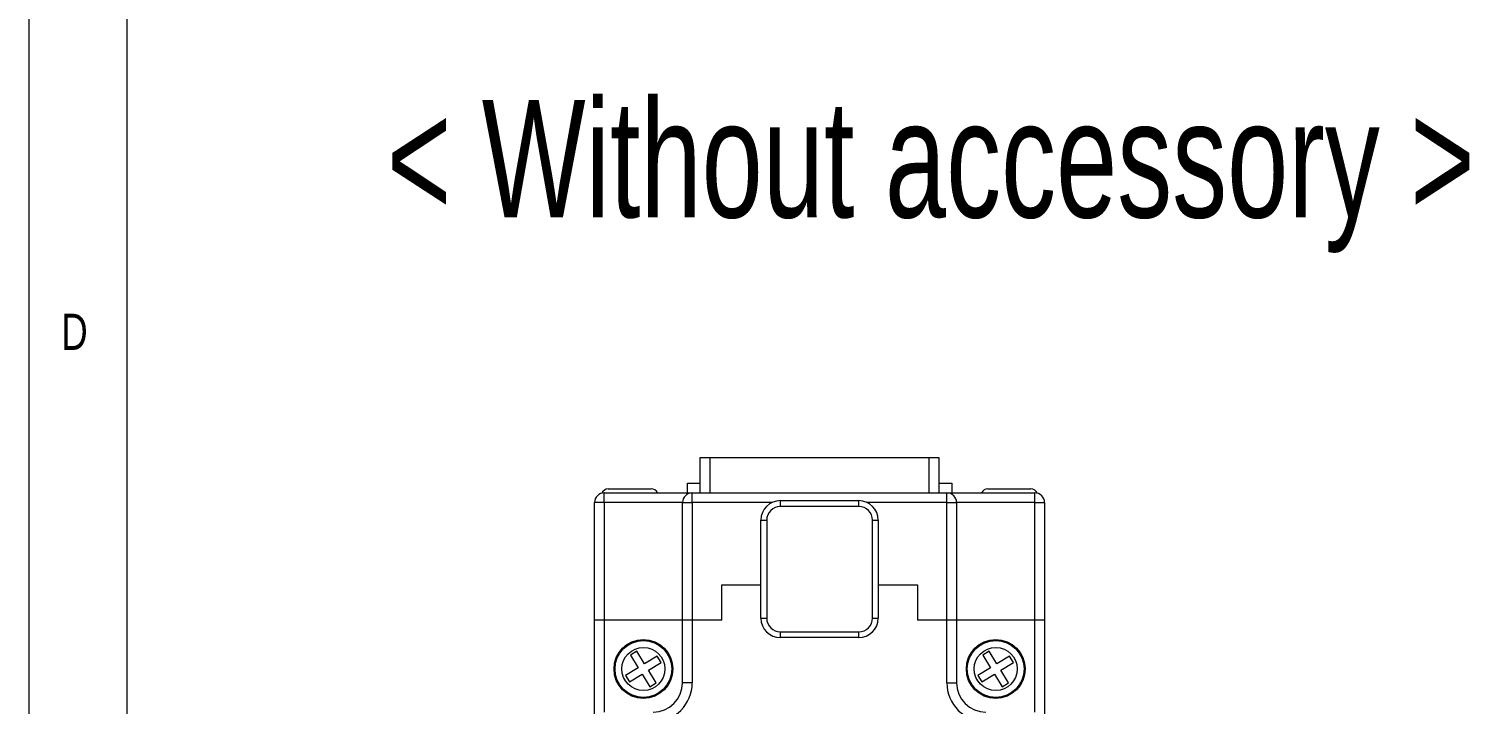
# Model space of a CAD drawing. Header units: inches. Extents: x 0.2 to 16.3, y 0.2 to 11.5.
# Drawn here: x 0.197 to 3.094, y 4.123 to 5.481 of the extents above; entities that cross this region are included whole.
import ezdxf

# ---------------------------------------------------------------- set-up
doc = ezdxf.new("R2010")
doc.units = ezdxf.units.IN
doc.header["$MEASUREMENT"] = 0
doc.linetypes.add('CENTERX2', pattern=[0.8, 0.5, -0.1, 0.1, -0.1])
doc.layers.add('CENTER_LINE', color=7, linetype='CENTERX2')
doc.styles.add('SLDTEXTSTYLE0', font='TXT', dxfattribs={"width": 0.7})
doc.styles.add('SLDTEXTSTYLE1', font='TXT', dxfattribs={"width": 0.75})

msp = doc.modelspace()

# ---------------------------------------------------------------- linework, layer by layer
at = {"color": 7, "linetype": 'Continuous', "lineweight": 18}
for p, q in [((0.1969, 11.4961), (0.1969, 0.1969)), ((0.3937, 11.2992), (0.3937, 0.3937)), ((1.5473, 4.5478), (1.5473, 4.6187)), ((1.5473, 4.6187), (1.567, 4.6187)), ((1.567, 4.6187), (1.567, 4.5478)), ((1.567, 4.6187), (2.0079, 4.6187)), ((2.0079, 4.5478), (2.0079, 4.6187)), ((2.0079, 4.6187), (2.0276, 4.6187)), ((2.0276, 4.6187), (2.0276, 4.5478)), ((1.3622, 4.5557), (1.4489, 4.5557)), ((1.5217, 4.5478), (1.5217, 4.5675)), ((1.5217, 4.5675), (1.5473, 4.5675)), ((2.0276, 4.5675), (2.0532, 4.5675)), ((2.0532, 4.5675), (2.0532, 4.5478)), ((2.126, 4.5557), (2.2127, 4.5557)), ((1.3347, 4.2919), (1.3347, 4.5281)), ((1.3544, 4.5281), (1.3347, 4.5281)), ((1.3544, 4.5281), (1.3544, 4.5478)), ((1.3544, 4.5478), (1.5315, 4.5478)), ((1.3544, 4.5281), (1.3544, 4.2919)), ((1.5118, 4.5281), (1.3544, 4.5281)), ((1.5118, 4.5281), (1.5315, 4.5281)), ((1.5118, 4.2919), (1.5118, 4.5281)), ((1.5315, 4.5281), (1.5315, 4.5478)), ((1.5315, 4.5478), (2.0433, 4.5478)), ((1.5315, 4.5281), (1.5315, 4.2919)), ((1.7087, 4.5203), (1.7087, 4.5321)), ((1.7087, 4.5321), (1.8662, 4.5321)), ((1.8662, 4.5203), (1.7087, 4.5203)), ((1.8662, 4.5203), (1.8662, 4.5321)), ((2.0433, 4.5281), (2.0433, 4.5478)), ((2.0433, 4.5478), (2.2205, 4.5478)), ((2.0433, 4.2919), (2.0433, 4.5281)), ((2.0433, 4.5281), (2.063, 4.5281)), ((2.063, 4.5281), (2.063, 4.2919)), ((2.2205, 4.5281), (2.063, 4.5281)), ((2.2205, 4.5281), (2.2205, 4.5478)), ((2.2205, 4.2919), (2.2205, 4.5281)), ((2.2205, 4.5281), (2.2402, 4.5281)), ((2.2402, 4.5281), (2.2402, 4.2919)), ((1.6693, 4.4927), (1.6811, 4.4927)), ((1.6693, 4.2959), (1.6693, 4.4927)), ((1.6811, 4.4927), (1.6811, 4.2959)), ((1.8937, 4.4927), (1.9055, 4.4927)), ((1.8937, 4.2959), (1.8937, 4.4927)), ((1.9055, 4.4927), (1.9055, 4.2959)), ((1.5906, 4.3628), (1.6693, 4.3628)), ((1.5906, 4.2919), (1.5906, 4.3628)), ((1.9055, 4.3628), (1.9843, 4.3628)), ((1.9843, 4.3628), (1.9843, 4.2919)), ((1.3544, 4.2919), (1.3347, 4.2919)), ((1.3347, 4.0872), (1.3347, 4.2919)), ((1.5118, 4.2919), (1.3544, 4.2919)), ((1.3544, 4.2919), (1.3544, 4.1069)), ((1.5315, 4.2919), (1.5118, 4.2919)), ((1.5118, 4.1659), (1.5118, 4.2919)), ((1.5906, 4.2919), (1.5315, 4.2919)), ((1.5315, 4.2919), (1.5315, 4.1659)), ((1.6693, 4.2959), (1.6811, 4.2959)), ((1.8937, 4.2959), (1.9055, 4.2959)), ((2.0433, 4.2919), (1.9843, 4.2919)), ((2.063, 4.2919), (2.0433, 4.2919)), ((2.0433, 4.1659), (2.0433, 4.2919)), ((2.2205, 4.2919), (2.063, 4.2919)), ((2.063, 4.2919), (2.063, 4.1659)), ((2.2402, 4.2919), (2.2205, 4.2919)), ((2.2205, 4.1069), (2.2205, 4.2919)), ((2.2402, 4.2919), (2.2402, 4.0872)), ((1.7087, 4.2565), (1.7087, 4.2683)), ((1.7087, 4.2683), (1.8662, 4.2683)), ((1.8662, 4.2565), (1.8662, 4.2683)), ((1.8662, 4.2565), (1.7087, 4.2565)), ((1.4199, 4.2293), (1.4072, 4.2215)), ((1.4072, 4.2215), (1.4228, 4.196)), ((1.4356, 4.2038), (1.4199, 4.2293)), ((1.4611, 4.2194), (1.4356, 4.2038)), ((1.4434, 4.191), (1.4689, 4.2067)), ((1.4689, 4.2067), (1.4611, 4.2194)), ((2.1286, 4.2293), (2.1159, 4.2215)), ((2.1159, 4.2215), (2.1315, 4.196)), ((2.1442, 4.2038), (2.1286, 4.2293)), ((2.1698, 4.2194), (2.1442, 4.2038)), ((2.1521, 4.191), (2.1776, 4.2067)), ((2.1776, 4.2067), (2.1698, 4.2194)), ((1.4228, 4.196), (1.3973, 4.1803)), ((1.3973, 4.1803), (1.4051, 4.1676)), ((1.4051, 4.1676), (1.4306, 4.1832)), ((1.4306, 4.1832), (1.4463, 4.1577)), ((1.459, 4.1655), (1.4434, 4.191)), ((2.1315, 4.196), (2.106, 4.1803)), ((2.106, 4.1803), (2.1138, 4.1676)), ((2.1138, 4.1676), (2.1393, 4.1832)), ((2.1393, 4.1832), (2.1549, 4.1577)), ((2.1677, 4.1655), (2.1521, 4.191)), ((1.4463, 4.1577), (1.459, 4.1655)), ((1.5315, 4.1659), (1.5118, 4.1659)), ((2.0433, 4.1659), (2.063, 4.1659)), ((2.1549, 4.1577), (2.1677, 4.1655))]:
    msp.add_line(p, q, dxfattribs=at)
at = {"color": 8, "linetype": 'Continuous', "lineweight": 18}
for p, q in [((1.6915, 4.5281), (1.5315, 4.5281)), ((2.0433, 4.5281), (1.8833, 4.5281))]:
    msp.add_line(p, q, dxfattribs=at)
at = {"color": 7, "linetype": 'Continuous', "lineweight": 18}
for centre, radius in [((1.4331, 4.1935), 0.0591), ((1.4331, 4.1935), 0.0571), ((1.4331, 4.1935), 0.0433), ((2.1418, 4.1935), 0.0591), ((2.1418, 4.1935), 0.0571), ((2.1418, 4.1935), 0.0433)]:
    msp.add_circle(centre, radius, dxfattribs=at)
for centre, radius, start, end in [((1.3622, 4.5419), 0.0138, 90, 157.4076), ((1.4489, 4.5419), 0.0138, 25.3769, 90), ((2.126, 4.5419), 0.0138, 90, 154.6231), ((2.2127, 4.5419), 0.0138, 22.5924, 90), ((1.3544, 4.5281), 0.0197, 90, 180), ((1.5315, 4.5281), 0.0197, 90, 180), ((1.7087, 4.4927), 0.0394, 90, 180), ((1.7087, 4.4927), 0.0276, 90, 180), ((1.8662, 4.4927), 0.0394, 0, 90), ((1.8662, 4.4927), 0.0276, 0, 90), ((2.0433, 4.5281), 0.0197, 0, 90), ((2.2205, 4.5281), 0.0197, 0, 90), ((1.7087, 4.2959), 0.0394, 180, 270), ((1.7087, 4.2959), 0.0276, 180, 270), ((1.8662, 4.2959), 0.0276, 270, 0), ((1.8662, 4.2959), 0.0394, 270, 0), ((1.4528, 4.1659), 0.0787, 270, 0), ((1.4528, 4.1659), 0.0591, 270, 0), ((2.1221, 4.1659), 0.0787, 180, 270), ((2.1221, 4.1659), 0.0591, 180, 270)]:
    msp.add_arc(centre, radius, start, end, dxfattribs=at)

# ---------------------------------------------------------------- texts
at = {"color": 7, "linetype": 'Continuous', "lineweight": 0, "insert": (0.2625, 4.9082), "char_height": 0.0729, "attachment_point": 1, "style": 'SLDTEXTSTYLE1'}
msp.add_mtext('D', dxfattribs=at)
at = {"layer": 'CENTER_LINE', "insert": (0.9175, 5.3379), "char_height": 0.23622, "attachment_point": 1, "style": 'SLDTEXTSTYLE0'}
msp.add_mtext('< Without accessory >', dxfattribs=at)

doc.saveas('drawing.dxf')
